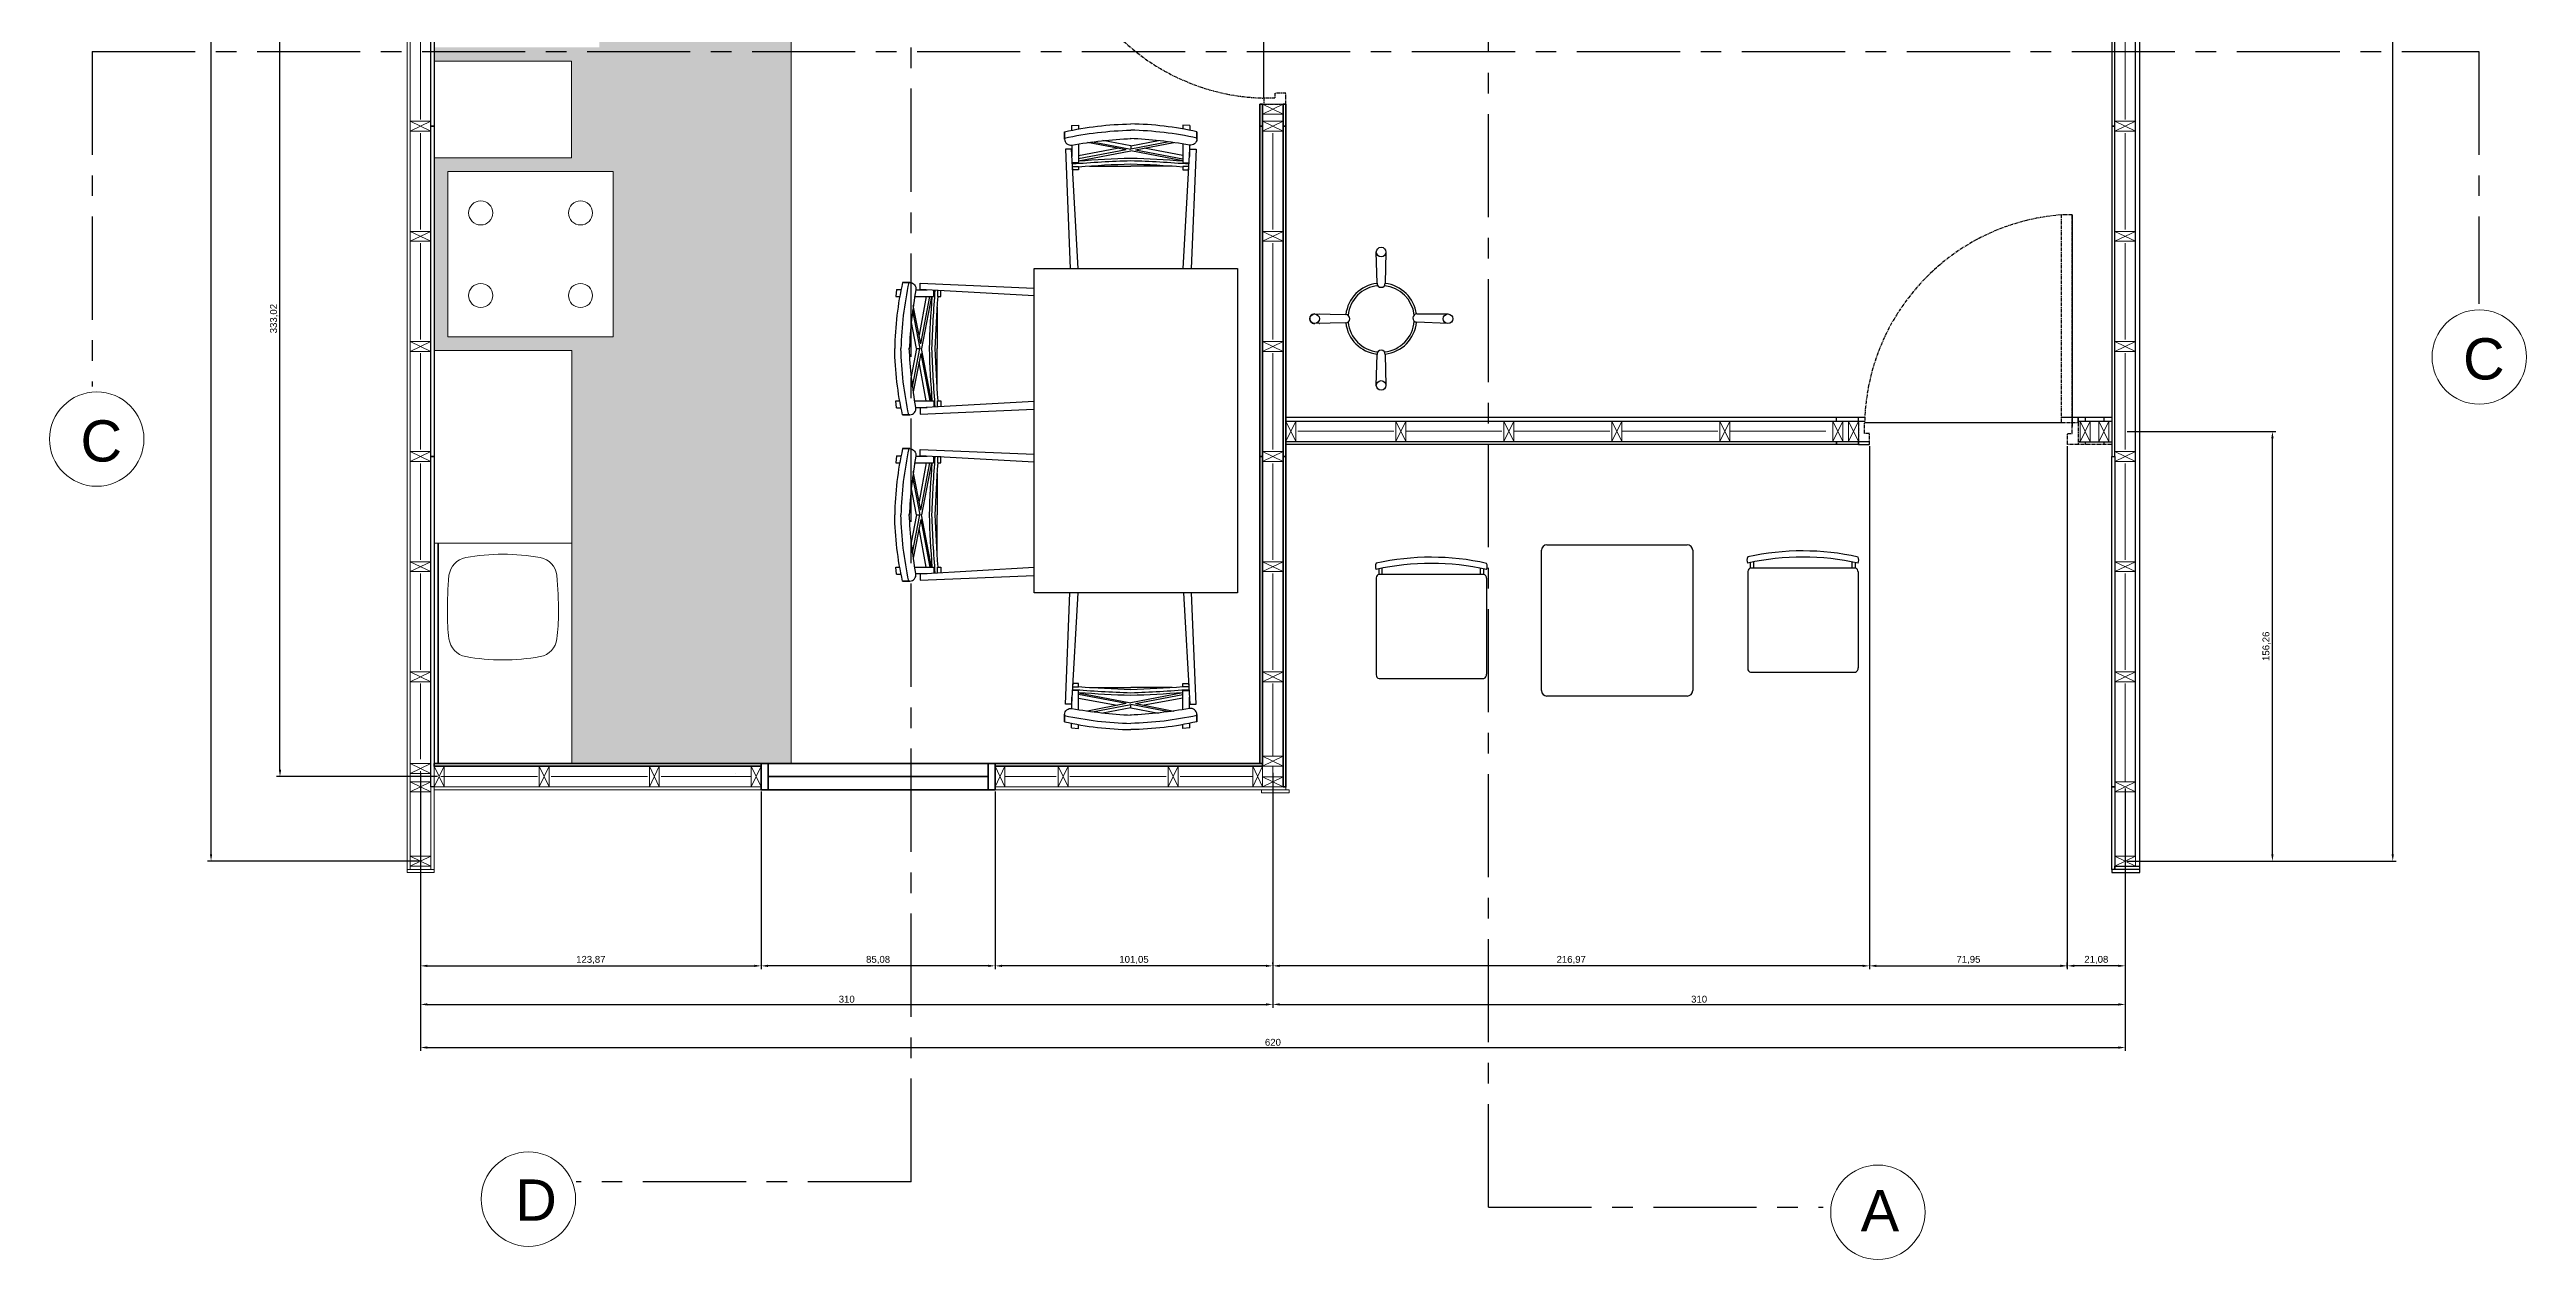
# Model space of a CAD drawing. Header units: millimetres. Extents: x -590 to 14421, y -527 to 4753.
# Drawn here: x 847 to 1748, y 655 to 1095 of the extents above; entities that cross this region are included whole.
import ezdxf

# ---------------------------------------------------------------- set-up
doc = ezdxf.new("R2010")
doc.units = ezdxf.units.MM
doc.linetypes.add('CENTER', pattern=[2, 1.25, -0.25, 0.25, -0.25])
doc.layers.add('_AUX', color=210, linetype='Continuous', lineweight=18, plot=False)
for name, color, linetype, lineweight in [('A-ANNO-SYMB', 3, 'Continuous', 18), ('A-DETL-MBND', 3, 'Continuous', 18), ('A-DETL-MCUT', 4, 'Continuous', 25), ('A-DOOR-FULL', 4, 'Continuous', 25), ('A-ELEV-MBE1', 7, 'Continuous', 35), ('A-ELEV-MBE2', 4, 'Continuous', 25), ('A-FLOR-PATT', 8, 'Continuous', 18), ('A-FURN', 8, 'Continuous', 18), ('A-SECT-MCUT', 7, 'Continuous', 35), ('A-WALL-PATT', 8, 'Continuous', 18), ('A-WALL-STUD', 3, 'Continuous', 18)]:
    doc.layers.add(name, color=color, linetype=linetype, lineweight=lineweight)
doc.styles.get("Standard").update_dxf_attribs({"font": 'Arial.ttf'})
doc.dimstyles.new('ISO-25', dxfattribs={"dimtxt": 2.5, "dimasz": 2.5, "dimexe": 1.25, "dimexo": 0.625, "dimtad": 1, "dimtxsty": 'Standard', "dimcen": 2.5, "dimadec": 0, "dimazin": 0, "dimtfac": 1, "dimtmove": 0, "dimatfit": 3, "dimfxl": 1, "dimarcsym": 0})

# ---------------------------------------------------------------- blocks, each defined once
blk = doc.blocks.new('*D16')
at = {"color": 0, "lineweight": -2, "transparency": 16777216}
for p, q in [((981.62, 799.27), (981.62, 730.87)), ((1601.62, 799.27), (1601.62, 730.87)), ((984.12, 732.12), (1599.12, 732.12))]:
    blk.add_line(p, q, dxfattribs=at)
at = {"color": 0, "transparency": 16777216}
for points in [[(984.12, 732.54), (984.12, 731.7), (981.62, 732.12)], [(1599.12, 732.54), (1599.12, 731.7), (1601.62, 732.12)]]:
    blk.add_solid(points, dxfattribs=at)
at = {"color": 0, "transparency": 16777216, "insert": (1291.62, 734.01), "char_height": 2.5, "attachment_point": 5}
blk.add_mtext('620', dxfattribs=at)
blk = doc.blocks.new('*D17')
at = {"color": 0, "lineweight": -2, "transparency": 16777216}
for p, q in [((981.62, 832), (981.62, 746.55)), ((1291.62, 832), (1291.62, 746.55)), ((984.12, 747.8), (1289.12, 747.8))]:
    blk.add_line(p, q, dxfattribs=at)
at = {"color": 0, "transparency": 16777216}
for points in [[(984.12, 748.22), (984.12, 747.38), (981.62, 747.8)], [(1289.12, 748.22), (1289.12, 747.38), (1291.62, 747.8)]]:
    blk.add_solid(points, dxfattribs=at)
at = {"color": 0, "transparency": 16777216, "insert": (1136.62, 749.69), "char_height": 2.5, "attachment_point": 5}
blk.add_mtext('310', dxfattribs=at)
blk = doc.blocks.new('*D18')
at = {"color": 0, "lineweight": -2, "transparency": 16777216}
for p, q in [((1291.62, 829.9), (1291.62, 746.55)), ((1601.62, 826.3), (1601.62, 746.55)), ((1294.12, 747.8), (1599.12, 747.8))]:
    blk.add_line(p, q, dxfattribs=at)
at = {"color": 0, "transparency": 16777216}
for points in [[(1294.12, 748.22), (1294.12, 747.38), (1291.62, 747.8)], [(1599.12, 748.22), (1599.12, 747.38), (1601.62, 747.8)]]:
    blk.add_solid(points, dxfattribs=at)
at = {"color": 0, "transparency": 16777216, "insert": (1446.62, 749.69), "char_height": 2.5, "attachment_point": 5}
blk.add_mtext('310', dxfattribs=at)
blk = doc.blocks.new('*D19')
at = {"color": 0, "lineweight": -2, "transparency": 16777216}
for p, q in [((1602.24, 1544.62), (1700.12, 1544.62)), ((1698.87, 802.4), (1698.87, 1542.12)), ((1602.24, 799.9), (1700.12, 799.9))]:
    blk.add_line(p, q, dxfattribs=at)
at = {"color": 0, "transparency": 16777216}
for points in [[(1698.46, 1542.12), (1699.29, 1542.12), (1698.87, 1544.62)], [(1698.46, 802.4), (1699.29, 802.4), (1698.87, 799.9)]]:
    blk.add_solid(points, dxfattribs=at)
at = {"color": 0, "transparency": 16777216, "insert": (1696.74, 1172.26), "char_height": 2.5, "attachment_point": 5, "rotation": 90}
blk.add_mtext('744,72', dxfattribs=at)
blk = doc.blocks.new('*D20')
at = {"color": 0, "lineweight": -2, "transparency": 16777216}
for p, q in [((1602.24, 956.16), (1656.37, 956.16)), ((1655.12, 802.4), (1655.12, 953.66)), ((1602.24, 799.9), (1656.37, 799.9))]:
    blk.add_line(p, q, dxfattribs=at)
at = {"color": 0, "transparency": 16777216}
for points in [[(1654.7, 953.66), (1655.54, 953.66), (1655.12, 956.16)], [(1654.7, 802.4), (1655.54, 802.4), (1655.12, 799.9)]]:
    blk.add_solid(points, dxfattribs=at)
at = {"color": 0, "transparency": 16777216, "insert": (1652.99, 878.03), "char_height": 2.5, "attachment_point": 5, "rotation": 90}
blk.add_mtext('156,26', dxfattribs=at)
blk = doc.blocks.new('*D23')
at = {"color": 0, "lineweight": -2, "transparency": 16777216}
for p, q in [((980.99, 1545.82), (904.19, 1545.82)), ((905.44, 802.4), (905.44, 1543.32)), ((980.99, 799.9), (904.19, 799.9))]:
    blk.add_line(p, q, dxfattribs=at)
at = {"color": 0, "transparency": 16777216}
for points in [[(905.02, 1543.32), (905.85, 1543.32), (905.44, 1545.82)], [(905.02, 802.4), (905.85, 802.4), (905.44, 799.9)]]:
    blk.add_solid(points, dxfattribs=at)
at = {"color": 0, "transparency": 16777216, "insert": (903.3, 1172.86), "char_height": 2.5, "attachment_point": 5, "rotation": 90}
blk.add_mtext('745,92', dxfattribs=at)
blk = doc.blocks.new('*D31')
at = {"color": 0, "lineweight": -2, "transparency": 16777216}
for p, q in [((1105.49, 825.2), (1105.49, 760.58)), ((981.62, 799.27), (981.62, 760.58)), ((984.12, 761.83), (1102.99, 761.83))]:
    blk.add_line(p, q, dxfattribs=at)
at = {"color": 0, "transparency": 16777216}
for points in [[(984.12, 762.24), (984.12, 761.41), (981.62, 761.83)], [(1102.99, 762.24), (1102.99, 761.41), (1105.49, 761.83)]]:
    blk.add_solid(points, dxfattribs=at)
at = {"color": 0, "transparency": 16777216, "insert": (1043.55, 763.96), "char_height": 2.5, "attachment_point": 5}
blk.add_mtext('123,87', dxfattribs=at)
blk = doc.blocks.new('*D32')
at = {"color": 0, "lineweight": -2, "transparency": 16777216}
for p, q in [((1105.49, 825.2), (1105.49, 760.58)), ((1190.57, 825.2), (1190.57, 760.58)), ((1188.07, 761.83), (1107.99, 761.83))]:
    blk.add_line(p, q, dxfattribs=at)
at = {"color": 0, "transparency": 16777216}
for points in [[(1107.99, 762.24), (1107.99, 761.41), (1105.49, 761.83)], [(1188.07, 762.24), (1188.07, 761.41), (1190.57, 761.83)]]:
    blk.add_solid(points, dxfattribs=at)
at = {"color": 0, "transparency": 16777216, "insert": (1148.03, 763.96), "char_height": 2.5, "attachment_point": 5}
blk.add_mtext('85,08', dxfattribs=at)
blk = doc.blocks.new('*D33')
at = {"color": 0, "lineweight": -2, "transparency": 16777216}
for p, q in [((1190.57, 825.2), (1190.57, 760.58)), ((1291.62, 828.1), (1291.62, 760.58)), ((1289.12, 761.83), (1193.07, 761.83))]:
    blk.add_line(p, q, dxfattribs=at)
at = {"color": 0, "transparency": 16777216}
for points in [[(1193.07, 762.24), (1193.07, 761.41), (1190.57, 761.83)], [(1289.12, 762.24), (1289.12, 761.41), (1291.62, 761.83)]]:
    blk.add_solid(points, dxfattribs=at)
at = {"color": 0, "transparency": 16777216, "insert": (1241.09, 763.96), "char_height": 2.5, "attachment_point": 5}
blk.add_mtext('101,05', dxfattribs=at)
blk = doc.blocks.new('*D34')
at = {"color": 0, "lineweight": -2, "transparency": 16777216}
for p, q in [((1508.58, 950.79), (1508.58, 760.58)), ((1291.62, 762.45), (1291.62, 763.08)), ((1506.08, 761.83), (1294.12, 761.83))]:
    blk.add_line(p, q, dxfattribs=at)
at = {"color": 0, "transparency": 16777216}
for points in [[(1294.12, 762.24), (1294.12, 761.41), (1291.62, 761.83)], [(1506.08, 762.24), (1506.08, 761.41), (1508.58, 761.83)]]:
    blk.add_solid(points, dxfattribs=at)
at = {"color": 0, "transparency": 16777216, "insert": (1400.1, 763.96), "char_height": 2.5, "attachment_point": 5}
blk.add_mtext('216,97', dxfattribs=at)
blk = doc.blocks.new('*D35')
at = {"color": 0, "lineweight": -2, "transparency": 16777216}
for p, q in [((1508.58, 950.79), (1508.58, 760.58)), ((1580.53, 950.79), (1580.53, 760.58)), ((1511.08, 761.83), (1578.03, 761.83))]:
    blk.add_line(p, q, dxfattribs=at)
at = {"color": 0, "transparency": 16777216}
for points in [[(1511.08, 762.24), (1511.08, 761.41), (1508.58, 761.83)], [(1578.03, 762.24), (1578.03, 761.41), (1580.53, 761.83)]]:
    blk.add_solid(points, dxfattribs=at)
at = {"color": 0, "transparency": 16777216, "insert": (1544.56, 763.96), "char_height": 2.5, "attachment_point": 5}
blk.add_mtext('71,95', dxfattribs=at)
blk = doc.blocks.new('*D36')
at = {"color": 0, "lineweight": -2, "transparency": 16777216}
for p, q in [((1601.62, 799.27), (1601.62, 760.58)), ((1580.53, 761.2), (1580.53, 763.08)), ((1599.12, 761.83), (1583.03, 761.83))]:
    blk.add_line(p, q, dxfattribs=at)
at = {"color": 0, "transparency": 16777216}
for points in [[(1583.03, 762.24), (1583.03, 761.41), (1580.53, 761.83)], [(1599.12, 762.24), (1599.12, 761.41), (1601.62, 761.83)]]:
    blk.add_solid(points, dxfattribs=at)
at = {"color": 0, "transparency": 16777216, "insert": (1591.07, 763.96), "char_height": 2.5, "attachment_point": 5}
blk.add_mtext('21,08', dxfattribs=at)
blk = doc.blocks.new('*D38')
at = {"color": 0, "lineweight": -2, "transparency": 16777216}
for p, q in [((988.2, 1163.7), (929.26, 1163.7)), ((930.51, 833.18), (930.51, 1161.2)), ((987.75, 830.68), (929.26, 830.68))]:
    blk.add_line(p, q, dxfattribs=at)
at = {"color": 0, "transparency": 16777216}
for points in [[(930.09, 1161.2), (930.93, 1161.2), (930.51, 1163.7)], [(930.09, 833.18), (930.93, 833.18), (930.51, 830.68)]]:
    blk.add_solid(points, dxfattribs=at)
at = {"color": 0, "transparency": 16777216, "insert": (928.38, 997.19), "char_height": 2.5, "attachment_point": 5, "rotation": 90}
blk.add_mtext('333,02', dxfattribs=at)

msp = doc.modelspace()

# ---------------------------------------------------------------- hatches: boundary and pattern name
at = {"layer": 'A-FLOR-PATT'}
h = msp.add_hatch(dxfattribs=at)
h.set_pattern_fill('DOTS', color=0, scale=2.001937, style=0)
h.set_pattern_definition([(0, (-44812.4853, -1501.482), (1.58903716, 3.17807433), [0, -3.17807433])])
h.paths.add_polyline_path([(1116.397, 1216.601), (986.572, 1216.601), (986.572, 1166.552), (1046.683, 1166.552), (1046.683, 1160.845), (986.572, 1160.845), (986.572, 915.51), (1036.62, 915.51), (1036.62, 835.433), (1116.397, 835.433)])
h.paths.add_polyline_path([(991.576, 990.583), (1051.634, 990.583), (1051.634, 1050.641), (991.576, 1050.641)], flags=16)
h.paths.add_polyline_path([(1036.565, 1090.777), (986.572, 1090.777), (986.572, 1055.647), (1036.565, 1055.647)], flags=16)
h.paths.add_polyline_path([(1046.63, 1155.84), (986.572, 1155.84), (986.572, 1095.782), (1046.63, 1095.782)], flags=16)
h.paths.add_polyline_path([(1036.619, 985.578), (986.572, 985.578), (986.572, 915.51), (1036.619, 915.51)], flags=16)

# ---------------------------------------------------------------- linework, layer by layer
at = {"color": 3, "linetype": 'CENTER', "ltscale": 30}
for p, q in [((1160, 683.316), (1160, 1705.142)), ((1370, 674.082), (1370, 1707.403)), ((862.181, 1094.295), (1730.141, 1094.295)), ((862.181, 1094.295), (862.181, 972.533)), ((1730.141, 1094.295), (1730.141, 1002.533)), ((1160, 683.316), (1038.238, 683.316)), ((1370, 674.082), (1491.762, 674.082))]:
    msp.add_line(p, q, dxfattribs=at)
for p, q in [((1606.874, 795.794), (1606.873, 1548.728)), ((1288.363, 1077.389), (1288.363, 1149.014)), ((1582.31, 1034.91), (1582.31, 957.939)), ((1329.471, 1010.069), (1329.221, 1021.387)), ((1332.721, 1021.385), (1332.471, 1010.069)), ((1204.782, 897.468), (1204.782, 1015.468)), ((1204.782, 1015.468), (1278.782, 1015.468)), ((1278.782, 1015.468), (1278.782, 897.468)), ((1318.091, 995.635), (1306.773, 995.385)), ((1306.775, 998.885), (1318.091, 998.635)), ((1308.525, 998.885), (1308.487, 998.847)), ((1308.487, 995.422), (1308.525, 995.385)), ((1355.237, 995.385), (1343.929, 995.885)), ((1343.996, 998.884), (1355.316, 998.884)), ((1329.221, 972.885), (1329.471, 984.2)), ((1332.471, 984.2), (1332.721, 972.883)), ((1296.371, 959.956), (1506.82, 959.956)), ((1496.59, 959.956), (1496.59, 961.354)), ((1504.585, 959.956), (1504.585, 961.354)), ((1504.585, 959.406), (1504.585, 959.956)), ((1506.805, 959.406), (1578.312, 959.406)), ((1584.53, 959.906), (1596.661, 959.906)), ((1587.029, 961.354), (1587.029, 959.906)), ((1593.824, 961.354), (1593.824, 959.906)), ((1504.585, 951.411), (1296.371, 951.411)), ((1496.59, 952.41), (1496.59, 952.46)), ((1504.585, 951.411), (1508.582, 951.411)), ((1585.23, 952.411), (1584.53, 952.411)), ((1584.53, 952.411), (1596.661, 952.411)), ((1587.029, 952.411), (1587.029, 951.415)), ((1593.824, 952.411), (1593.824, 951.412)), ((1389.279, 861.944), (1389.279, 912.944)), ((1391.279, 914.944), (1442.279, 914.944)), ((1444.279, 912.944), (1444.279, 861.944)), ((1329.201, 902.988), (1329.201, 867.503)), ((1330.201, 904.188), (1330.201, 906.205)), ((1368.321, 904.188), (1330.201, 904.188)), ((1331.401, 904.188), (1331.401, 906.45)), ((1367.121, 904.188), (1367.121, 906.427)), ((1368.321, 904.188), (1368.321, 906.18)), ((1369.321, 902.759), (1369.321, 867.922)), ((1464.342, 905.291), (1464.342, 869.806)), ((1465.342, 906.49), (1465.342, 908.508)), ((1503.462, 906.49), (1465.342, 906.49)), ((1466.542, 906.49), (1466.542, 908.753)), ((1502.262, 906.49), (1502.262, 908.729)), ((1503.462, 906.49), (1503.462, 908.483)), ((1504.462, 905.061), (1504.462, 870.225)), ((1278.782, 897.468), (1204.782, 897.468)), ((1330.201, 866.324), (1368.321, 866.324)), ((1465.342, 868.626), (1503.462, 868.626)), ((1442.279, 859.944), (1391.279, 859.944)), ((1297.472, 825.823), (1297.472, 825.823))]:
    msp.add_line(p, q)
at = {"color": 7}
for p, q in [((1215.824, 1065.106), (1215.824, 1062.492)), ((1218.38, 1067.362), (1220.94, 1067.517)), ((1218.38, 1067.362), (1218.38, 1065.661)), ((1220.94, 1067.517), (1220.94, 1066.156)), ((1261.425, 1067.362), (1258.865, 1067.517)), ((1258.865, 1067.517), (1258.865, 1066.156)), ((1261.425, 1067.362), (1261.425, 1065.661)), ((1263.981, 1065.106), (1263.981, 1062.492)), ((1218.53, 1060.282), (1218.53, 1056.127)), ((1220.94, 1060.69), (1220.94, 1053.851)), ((1220.94, 1056.518), (1234.982, 1059.14)), ((1238.193, 1058.524), (1220.94, 1055.263)), ((1220.94, 1054.559), (1239.902, 1058.196)), ((1238.193, 1058.524), (1224.168, 1061.213)), ((1226.054, 1061.464), (1239.902, 1058.847)), ((1239.902, 1060.058), (1229.82, 1061.94)), ((1239.902, 1060.058), (1249.985, 1061.94)), ((1253.751, 1061.464), (1239.902, 1058.847)), ((1239.902, 1060.058), (1239.902, 1058.847)), ((1258.865, 1054.559), (1239.902, 1058.196)), ((1241.612, 1058.524), (1255.637, 1061.213)), ((1241.612, 1058.524), (1258.865, 1055.263)), ((1258.865, 1056.518), (1244.823, 1059.14)), ((1258.865, 1060.69), (1258.865, 1053.851)), ((1261.275, 1060.282), (1261.275, 1056.127)), ((1220.94, 1053.808), (1218.662, 1053.801)), ((1218.739, 1052.45), (1220.94, 1052.45)), ((1218.831, 1051.247), (1218.739, 1052.45)), ((1220.94, 1051.247), (1218.831, 1051.247)), ((1220.94, 1052.323), (1220.94, 1051.247)), ((1224.854, 1052.6), (1239.902, 1052.6)), ((1254.951, 1052.6), (1239.902, 1052.6)), ((1258.865, 1053.808), (1261.143, 1053.801)), ((1261.066, 1052.45), (1258.865, 1052.45)), ((1258.865, 1052.323), (1258.865, 1051.247)), ((1258.865, 1051.247), (1260.974, 1051.247)), ((1260.974, 1051.247), (1261.066, 1052.45)), ((1156.947, 1010.35), (1159.561, 1010.35)), ((1154.691, 1007.794), (1154.537, 1005.234)), ((1154.537, 1005.234), (1155.898, 1005.234)), ((1154.691, 1007.794), (1156.392, 1007.794)), ((1160.589, 1000.12), (1163.206, 986.272)), ((1163.529, 987.982), (1160.84, 1002.006)), ((1161.363, 1005.234), (1168.202, 1005.234)), ((1161.771, 1007.644), (1165.927, 1007.644)), ((1165.535, 1005.234), (1162.914, 991.192)), ((1163.529, 987.982), (1166.79, 1005.234)), ((1167.494, 1005.234), (1163.857, 986.272)), ((1168.246, 1005.234), (1168.252, 1007.512)), ((1169.453, 1001.32), (1169.453, 986.272)), ((1170.806, 1007.343), (1169.603, 1007.436)), ((1169.603, 1007.436), (1169.603, 1005.234)), ((1169.73, 1005.234), (1170.806, 1005.234)), ((1170.806, 1005.234), (1170.806, 1007.343)), ((1161.995, 986.272), (1160.113, 996.354)), ((1161.995, 986.272), (1160.113, 976.189)), ((1160.589, 972.423), (1163.206, 986.272)), ((1163.529, 984.562), (1160.84, 970.537)), ((1161.995, 986.272), (1163.206, 986.272)), ((1163.529, 984.562), (1166.79, 967.31)), ((1167.494, 967.31), (1163.857, 986.272)), ((1169.453, 971.223), (1169.453, 986.272)), ((1165.535, 967.31), (1162.914, 981.351)), ((1154.537, 967.31), (1155.898, 967.31)), ((1154.691, 964.749), (1154.537, 967.31)), ((1154.691, 964.749), (1156.392, 964.749)), ((1161.363, 967.31), (1168.202, 967.31)), ((1161.771, 964.9), (1165.927, 964.9)), ((1168.246, 967.31), (1168.252, 965.032)), ((1169.603, 965.108), (1169.603, 967.31)), ((1170.806, 965.2), (1169.603, 965.108)), ((1169.73, 967.31), (1170.806, 967.31)), ((1170.806, 967.31), (1170.806, 965.2)), ((1156.947, 962.193), (1159.561, 962.193)), ((1154.691, 947.345), (1154.537, 944.784)), ((1154.691, 947.345), (1156.392, 947.345)), ((1156.947, 949.901), (1159.561, 949.901)), ((1161.771, 947.194), (1165.927, 947.194)), ((1168.246, 944.784), (1168.252, 947.063)), ((1170.806, 946.894), (1169.603, 946.986)), ((1169.603, 946.986), (1169.603, 944.784)), ((1170.806, 944.784), (1170.806, 946.894)), ((1154.537, 944.784), (1155.898, 944.784)), ((1160.589, 939.671), (1163.206, 925.822)), ((1163.529, 927.532), (1160.84, 941.557)), ((1161.363, 944.784), (1168.202, 944.784)), ((1165.535, 944.784), (1162.914, 930.743)), ((1163.529, 927.532), (1166.79, 944.784)), ((1167.494, 944.784), (1163.857, 925.822)), ((1169.453, 940.871), (1169.453, 925.822)), ((1169.73, 944.784), (1170.806, 944.784)), ((1161.995, 925.822), (1160.113, 935.905)), ((1161.995, 925.822), (1160.113, 915.74)), ((1160.589, 911.974), (1163.206, 925.822)), ((1163.529, 924.112), (1160.84, 910.088)), ((1161.995, 925.822), (1163.206, 925.822)), ((1165.535, 906.86), (1162.914, 920.902)), ((1163.529, 924.112), (1166.79, 906.86)), ((1167.494, 906.86), (1163.857, 925.822)), ((1169.453, 910.774), (1169.453, 925.822)), ((1154.537, 906.86), (1155.898, 906.86)), ((1154.691, 904.3), (1154.537, 906.86)), ((1154.691, 904.3), (1156.392, 904.3)), ((1156.947, 901.744), (1159.561, 901.744)), ((1161.363, 906.86), (1168.202, 906.86)), ((1161.771, 904.45), (1165.927, 904.45)), ((1168.246, 906.86), (1168.252, 904.582)), ((1169.603, 904.659), (1169.603, 906.86)), ((1170.806, 904.751), (1169.603, 904.659)), ((1169.73, 906.86), (1170.806, 906.86)), ((1170.806, 906.86), (1170.806, 904.751)), ((1218.53, 855.425), (1218.53, 859.581)), ((1220.94, 861.899), (1218.662, 861.906)), ((1218.831, 864.46), (1218.739, 863.257)), ((1218.739, 863.257), (1220.94, 863.257)), ((1220.94, 864.46), (1218.831, 864.46)), ((1220.94, 863.384), (1220.94, 864.46)), ((1220.94, 855.017), (1220.94, 861.856)), ((1220.94, 861.148), (1239.902, 857.511)), ((1238.193, 857.183), (1220.94, 860.444)), ((1220.94, 859.189), (1234.982, 856.568)), ((1238.193, 857.183), (1224.168, 854.494)), ((1224.854, 863.107), (1239.902, 863.107)), ((1226.054, 854.243), (1239.902, 856.86)), ((1254.951, 863.107), (1239.902, 863.107)), ((1258.865, 861.148), (1239.902, 857.511)), ((1239.902, 855.649), (1239.902, 856.86)), ((1253.751, 854.243), (1239.902, 856.86)), ((1241.612, 857.183), (1258.865, 860.444)), ((1241.612, 857.183), (1255.637, 854.494)), ((1258.865, 859.189), (1244.823, 856.568)), ((1258.865, 863.384), (1258.865, 864.46)), ((1258.865, 864.46), (1260.974, 864.46)), ((1261.066, 863.257), (1258.865, 863.257)), ((1258.865, 861.899), (1261.143, 861.906)), ((1258.865, 855.017), (1258.865, 861.856)), ((1260.974, 864.46), (1261.066, 863.257)), ((1261.275, 855.425), (1261.275, 859.581)), ((1215.824, 850.601), (1215.824, 853.215)), ((1218.38, 848.345), (1218.38, 850.046)), ((1218.38, 848.345), (1220.94, 848.19)), ((1220.94, 848.19), (1220.94, 849.552)), ((1239.902, 855.649), (1229.82, 853.767)), ((1239.902, 855.649), (1249.985, 853.767)), ((1258.865, 848.19), (1258.865, 849.552)), ((1261.425, 848.345), (1258.865, 848.19)), ((1261.425, 848.345), (1261.425, 850.046)), ((1263.981, 850.601), (1263.981, 853.215))]:
    msp.add_line(p, q, dxfattribs=at)
for points in [[(1215.824, 1062.492), (1215.824, 1065.106, -0.0535275), (1239.902, 1067.968, -0.0826873)], [(1215.824, 1062.847, -0.0476607), (1239.902, 1065.708)], [(1263.981, 1062.492), (1263.981, 1065.106, 0.0535275), (1239.902, 1067.968, 0.0826873)], [(1263.981, 1062.847, 0.0476607), (1239.902, 1065.708)], [(1215.824, 1062.492, 0.4480296), (1218.53, 1060.282, -0.0317489), (1240.053, 1062.692, 0.0350249)], [(1263.981, 1062.492, -0.4480296), (1261.275, 1060.282, 0.0317489), (1239.752, 1062.692, -0.0350249)], [(1159.561, 1010.35), (1156.947, 1010.35, 0.0535275), (1154.086, 986.272, 0.0826873)], [(1159.206, 1010.35, 0.0476607), (1156.345, 986.272)], [(1159.561, 1010.35, -0.4480296), (1161.771, 1007.644, 0.0317489), (1159.361, 986.121, -0.0350249)], [(1159.561, 962.193), (1156.947, 962.193, -0.0535275), (1154.086, 986.272, -0.0826873)], [(1159.206, 962.193, -0.0476607), (1156.345, 986.272)], [(1159.561, 962.193, 0.4480296), (1161.771, 964.9, -0.0317489), (1159.361, 986.422, 0.0350249)], [(1159.561, 949.901), (1156.947, 949.901, 0.0535275), (1154.086, 925.822, 0.0826873)], [(1159.206, 949.901, 0.0476607), (1156.345, 925.822)], [(1159.561, 949.901, -0.4480296), (1161.771, 947.194, 0.0317489), (1159.361, 925.672, -0.0350249)], [(1159.561, 901.744), (1156.947, 901.744, -0.0535275), (1154.086, 925.822, -0.0826873)], [(1159.206, 901.744, -0.0476607), (1156.345, 925.822)], [(1159.561, 901.744, 0.4480296), (1161.771, 904.45, -0.0317489), (1159.361, 925.973, 0.0350249)], [(1215.824, 853.215, -0.4480296), (1218.53, 855.425, 0.0317489), (1240.053, 853.015, -0.0350249)], [(1215.824, 853.215), (1215.824, 850.601, 0.0535275), (1239.902, 847.739, 0.0826873)], [(1215.824, 852.86, 0.0476607), (1239.902, 849.999)], [(1263.981, 853.215, 0.4480296), (1261.275, 855.425, -0.0317489), (1239.752, 853.015, 0.0350249)], [(1263.981, 853.215), (1263.981, 850.601, -0.0535275), (1239.902, 847.739, -0.0826873)], [(1263.981, 852.86, -0.0476607), (1239.902, 849.999)]]:
    msp.add_lwpolyline(points, format="xyb", dxfattribs=at)
for points in [[(1220.836, 1015.468), (1218.38, 1058.778), (1216.125, 1058.778), (1217.931, 1015.468)], [(1258.969, 1015.468), (1261.425, 1058.778), (1263.68, 1058.778), (1261.874, 1015.468)], [(1204.782, 1005.441), (1163.275, 1007.794), (1163.275, 1010.05), (1204.782, 1008.318)], [(1204.782, 967.103), (1163.275, 964.749), (1163.275, 962.494), (1204.782, 964.225)], [(1204.782, 944.991), (1163.275, 947.345), (1163.275, 949.6), (1204.782, 947.869)], [(1204.782, 906.653), (1163.275, 904.3), (1163.275, 902.045), (1204.782, 903.776)], [(1220.679, 897.468), (1218.38, 856.929), (1216.125, 856.929), (1217.816, 897.468)], [(1259.126, 897.468), (1261.425, 856.929), (1263.68, 856.929), (1261.989, 897.468)]]:
    msp.add_lwpolyline(points, dxfattribs=at)
for centre in [(1330.971, 1021.385), (1306.775, 997.135), (1355.275, 997.135), (1330.971, 972.885)]:
    msp.add_circle(centre, 1.75)
for centre, start, end in [((1255.095, 596.989), 91.901747, 94.561283), ((1255.095, 597.891), 91.901747, 94.278471), ((1224.71, 597.891), 85.721529, 88.098253), ((1224.71, 596.989), 85.438717, 88.098253), ((1255.095, 595.782), 91.901747, 94.278471), ((1224.71, 595.782), 85.721529, 88.098253), ((1624.162, 971.079), 175.721529, 178.098253), ((1625.064, 971.079), 175.438717, 178.098253), ((1626.271, 971.079), 175.721529, 178.098253), ((1624.162, 1001.465), 181.901747, 184.278471), ((1625.064, 1001.465), 181.901747, 184.561283), ((1626.271, 1001.465), 181.901747, 184.278471), ((1625.064, 910.629), 175.438717, 178.098253), ((1624.162, 910.629), 175.721529, 178.098253), ((1626.271, 910.629), 175.721529, 178.098253), ((1624.162, 941.015), 181.901747, 184.278471), ((1625.064, 941.015), 181.901747, 184.561283), ((1626.271, 941.015), 181.901747, 184.278471), ((1255.095, 1318.718), 265.438717, 268.098253), ((1255.095, 1319.925), 265.721529, 268.098253), ((1255.095, 1317.816), 265.721529, 268.098253), ((1224.71, 1319.925), 271.901747, 274.278471), ((1224.71, 1318.718), 271.901747, 274.561283), ((1224.71, 1317.816), 271.901747, 274.278471)]:
    msp.add_arc(centre, 457.817, start, end, dxfattribs=at)
for centre, radius, start, end in [((1330.971, 997.135), 12.935, 96.648254, 173.342146), ((1330.971, 997.135), 12.094, 95.69268, 174.13545), ((1330.971, 1010.069), 1.5, 180, 0), ((1330.971, 997.135), 12.094, 6.589407, 84.30732), ((1330.971, 997.135), 12.935, 7.730171, 83.351746), ((1306.775, 997.135), 1.75, 87.468666, 272.592724), ((1318.091, 997.135), 1.5, 270, 90), ((1330.971, 997.135), 12.935, 186.657854, 263.351746), ((1330.971, 997.135), 12.094, 185.86455, 264.307319), ((1330.971, 997.135), 12.094, 275.692681, 355.614977), ((1330.971, 997.135), 12.935, 276.648254, 354.474213), ((1343.963, 997.385), 1.5, 88.734333, 268.734333), ((1330.971, 984.2), 1.5, 360, 180), ((1349.202, 818.52), 91.899, 77.358359, 102.570393), ((1391.279, 912.944), 2, 90, 180), ((1442.279, 912.944), 2, 0, 90), ((1466.065, 909.405), 2.052, 147.109297, 212.890687), ((1484.342, 820.823), 91.899, 77.358359, 102.570393), ((1484.342, 818.594), 91.899, 77.358359, 102.570393), ((1501.855, 909.38), 2.829, 336.79987, 23.20013), ((1330.924, 907.102), 2.052, 147.109297, 212.890687), ((1349.202, 816.292), 91.899, 77.358359, 102.570393), ((1330.552, 902.878), 1.356, 105.021235, 175.344579), ((1367.814, 902.768), 1.508, 359.658862, 70.323381), ((1366.714, 907.077), 2.829, 336.79987, 23.20013), ((1465.693, 905.181), 1.356, 105.021235, 175.344579), ((1502.955, 905.07), 1.508, 359.658862, 70.323381), ((1330.489, 867.581), 1.29, 176.522837, 257.111454), ((1367.756, 867.79), 1.571, 291.105156, 4.839771), ((1465.629, 869.884), 1.29, 176.522837, 257.111454), ((1502.896, 870.092), 1.571, 291.105156, 4.839771), ((1391.279, 861.944), 2, 180, 270), ((1442.279, 861.944), 2, 270, 0)]:
    msp.add_arc(centre, radius, start, end)
at = {"layer": '_AUX', "color": 0}
for points in [[(1116.397, 1216.601), (986.572, 1216.601), (986.572, 1166.552), (1046.683, 1166.552), (1046.683, 1160.845), (986.572, 1160.845), (986.572, 915.51), (1036.62, 915.51), (1036.62, 835.433), (1116.397, 835.433)], [(1036.565, 1090.777), (986.572, 1090.777), (986.572, 1055.647), (1036.565, 1055.647)], [(991.576, 990.583), (1051.634, 990.583), (1051.634, 1050.641), (991.576, 1050.641)], [(1036.619, 985.578), (986.572, 985.578), (986.572, 915.51), (1036.619, 915.51)]]:
    msp.add_lwpolyline(points, close=True, dxfattribs=at)
at = {"layer": 'A-ANNO-SYMB'}
for centre in [(1730.343, 983.221), (863.861, 953.372), (1020.848, 676.993), (1511.625, 672.222)]:
    msp.add_circle(centre, 17.163, dxfattribs=at)
at = {"layer": 'A-DETL-MBND', "color": 0}
msp.add_line((976.762, 795.795), (976.762, 796.896), dxfattribs=at)
for points in [[(977.863, 1189.775), (977.863, 796.896), (976.762, 796.896), (976.762, 1187.273)], [(976.762, 796.896), (986.572, 796.896), (986.572, 795.795), (976.762, 795.795)], [(977.863, 796.896), (985.37, 796.896), (985.37, 798.097), (977.863, 798.097)]]:
    msp.add_lwpolyline(points, dxfattribs=at)
for points in [[(985.37, 796.896), (985.37, 826.924), (986.572, 826.924), (986.572, 796.896)], [(1105.487, 826.924), (1105.487, 825.823), (986.571, 825.823), (986.571, 826.924)], [(1296.371, 826.924), (1296.371, 825.823), (1190.569, 825.823), (1190.569, 826.924)], [(1297.472, 824.722), (1297.472, 825.823), (1287.462, 825.823), (1287.462, 824.722)]]:
    msp.add_lwpolyline(points, close=True, dxfattribs=at)
at = {"layer": 'A-DETL-MCUT', "color": 0}
for points in [[(986.572, 1102.191), (986.572, 1067.157), (985.37, 1067.157), (985.37, 1189.775)], [(986.572, 826.925), (986.572, 826.924), (985.37, 826.924), (985.37, 947.04), (986.572, 947.04), (986.572, 834.432)], [(1606.874, 796.895), (1596.661, 796.895), (1596.661, 795.793), (1606.874, 795.794)], [(1606.874, 796.895), (1597.863, 796.895), (1597.863, 798.096), (1606.874, 798.096)]]:
    msp.add_lwpolyline(points, dxfattribs=at)
for points in [[(1597.862, 1067.157), (1597.862, 1187.273), (1596.661, 1187.273), (1596.661, 1067.157)], [(985.37, 947.04), (985.37, 1067.157), (986.572, 1067.157), (986.572, 947.04)], [(1597.862, 947.04), (1597.862, 1067.157), (1596.661, 1067.157), (1596.661, 947.04)], [(1596.661, 826.924), (1596.661, 947.04), (1597.863, 947.04), (1597.863, 826.924)], [(1596.661, 796.895), (1596.661, 826.923), (1597.863, 826.923), (1597.863, 796.895)]]:
    msp.add_lwpolyline(points, close=True, dxfattribs=at)
at = {"layer": 'A-DOOR-FULL', "color": 0, "linetype": 'CENTER'}
for p, q in [((1504.585, 959.406), (1504.585, 951.412)), ((1506.805, 955.409), (1506.805, 959.406)), ((1508.582, 955.409), (1506.805, 955.409)), ((1508.582, 951.412), (1508.582, 955.409)), ((1580.533, 951.412), (1580.533, 955.409)), ((1580.533, 955.409), (1582.31, 955.409)), ((1582.31, 959.406), (1584.53, 959.406)), ((1582.31, 955.409), (1582.31, 959.406)), ((1584.53, 959.406), (1584.53, 951.412)), ((1596.661, 951.412), (1580.533, 951.412))]:
    msp.add_line(p, q, dxfattribs=at)
for points in [[(1288.363, 1077.389), (1288.363, 1075.165), (1296.37, 1075.165), (1296.37, 1079.168), (1292.366, 1079.168), (1292.366, 1077.389), (1288.363, 1077.389)], [(1578.312, 1034.91), (1578.312, 959.406), (1582.31, 959.406), (1582.31, 1034.91), (1578.312, 1034.91)]]:
    msp.add_lwpolyline(points, dxfattribs=at)
for centre, radius, start, end in [((1290.109, 1154.974), 77.605, 184.404655, 268.71036), ((1584.262, 957.662), 77.477, 94.404655, 178.71036)]:
    msp.add_arc(centre, radius, start, end, dxfattribs=at)
at = {"layer": 'A-ELEV-MBE1', "color": 0}
for p, q in [((1105.487, 835.433), (1190.569, 835.433)), ((1105.487, 825.823), (1190.569, 825.823))]:
    msp.add_line(p, q, dxfattribs=at)
at = {"layer": 'A-ELEV-MBE1', "color": 0, "linetype": 'Continuous'}
msp.add_line((1107.989, 830.678), (1188.016, 830.678), dxfattribs=at)
at = {"layer": 'A-ELEV-MBE1', "color": 0}
for points in [[(1105.487, 835.433), (1107.989, 835.433), (1107.989, 825.823), (1105.487, 825.823)], [(1188.066, 835.433), (1190.568, 835.433), (1190.569, 825.823), (1188.066, 825.823)]]:
    msp.add_lwpolyline(points, close=True, dxfattribs=at)
at = {"layer": 'A-ELEV-MBE2', "color": 0}
for p, q in [((1605.37, 801.7), (1605.37, 1542.818)), ((1296.371, 961.355), (1506.874, 961.354)), ((1578.312, 961.354), (1596.661, 961.354)), ((1296.371, 952.461), (1508.582, 952.46))]:
    msp.add_line(p, q, dxfattribs=at)
at = {"layer": 'A-FURN', "color": 0}
for p, q in [((1286.862, 895.491), (1286.862, 1015.607)), ((986.57, 835.433), (986.572, 915.51)), ((986.572, 915.51), (1036.62, 915.51)), ((1036.62, 915.51), (1036.619, 835.433)), ((1036.619, 835.433), (986.57, 835.433))]:
    msp.add_line(p, q, dxfattribs=at)
at = {"layer": 'A-FURN', "color": 0, "linetype": 'Continuous'}
msp.add_line((1096.249, 831.941), (1096.249, 831.941), dxfattribs=at)
at = {"layer": 'A-FURN', "color": 0}
for points in [[(986.572, 1090.777), (986.572, 1055.647), (1036.565, 1055.647), (1036.565, 1090.777)], [(1051.634, 1050.641), (1051.634, 990.583), (991.576, 990.583), (991.576, 1050.641)], [(986.572, 915.51), (1036.619, 915.51), (1036.619, 985.578), (986.572, 985.578)]]:
    msp.add_lwpolyline(points, close=True, dxfattribs=at)
for centre in [(1003.499, 1035.627), (1039.8, 1035.627), (1003.499, 1005.598), (1039.8, 1005.598)]:
    msp.add_circle(centre, 4.38, dxfattribs=at)
for centre, radius, start, end in [((999.421, 902.893), 7.507, 100.381239, 172.769996), ((999.421, 902.893), 7.507, 100.381239, 172.769996), ((1011.596, 836.434), 75.073, 90, 100.381239), ((1011.596, 836.434), 75.073, 90, 100.381239), ((1011.596, 836.434), 75.073, 79.618761, 90), ((1011.596, 836.434), 75.073, 79.618761, 90), ((1023.771, 902.893), 7.507, 7.230004, 79.618761), ((1023.771, 902.893), 7.507, 7.230004, 79.618761), ((1147.716, 890.189), 156.34, 174.991656, 180.001297), ((1147.716, 890.189), 156.34, 174.991656, 180.001297), ((875.475, 890.189), 156.34, 359.998703, 5.008344), ((875.475, 890.189), 156.34, 359.998703, 5.008344), ((1066.449, 890.186), 75.073, 180, 187.230004), ((1066.449, 890.186), 75.073, 180, 187.230004), ((956.743, 890.186), 75.073, 352.769996, 0), ((956.743, 890.186), 75.073, 352.769996, 0), ((999.421, 881.683), 7.507, 187.230004, 259.618761), ((999.421, 881.683), 7.507, 187.230004, 259.618761), ((1011.596, 948.142), 75.073, 259.618761, 270), ((1011.596, 948.142), 75.073, 259.618761, 270), ((1011.596, 948.142), 75.073, 270, 280.381239), ((1011.596, 948.142), 75.073, 270, 280.381239), ((1023.771, 881.683), 7.507, 280.381239, 352.769996), ((1023.771, 881.683), 7.507, 280.381239, 352.769996)]:
    msp.add_arc(centre, radius, start, end, dxfattribs=at)
at = {"layer": 'A-SECT-MCUT', "color": 0}
for p, q in [((1584.53, 961.354), (1584.53, 959.406)), ((1496.59, 951.411), (1496.59, 952.41)), ((1504.585, 952.41), (1504.585, 951.411)), ((988.072, 835.433), (988.073, 915.51))]:
    msp.add_line(p, q, dxfattribs=at)
for points in [[(1286.862, 1067.157), (1287.863, 1067.157), (1287.863, 1075.165), (1286.862, 1075.165)], [(1296.371, 1067.157), (1295.37, 1067.157), (1295.37, 1075.165), (1296.371, 1075.165)], [(1287.863, 1067.157), (1287.863, 947.04), (1286.862, 947.04), (1286.862, 1067.157)], [(1296.371, 1067.157), (1296.371, 947.04), (1295.37, 947.04), (1295.37, 1067.157)], [(1287.862, 947.04), (1287.863, 835.433), (1286.862, 835.433), (1286.861, 947.04)], [(1296.371, 947.04), (1296.371, 826.924), (1295.37, 826.924), (1295.37, 947.04)], [(986.571, 835.433), (1105.487, 835.433), (1105.487, 834.432), (986.571, 834.432)], [(1190.569, 835.432), (1287.863, 835.433), (1287.863, 834.432), (1190.569, 834.431)]]:
    msp.add_lwpolyline(points, close=True, dxfattribs=at)
at = {"layer": 'A-WALL-PATT', "color": 0, "ltscale": 0.1}
for p, q in [((981.617, 1104.693), (981.617, 1069.659)), ((1601.616, 1104.693), (1601.616, 1069.659)), ((981.617, 1064.654), (981.617, 1029.62)), ((1291.616, 1064.654), (1291.616, 1029.62)), ((1601.616, 1064.654), (1601.617, 1029.62)), ((981.617, 1024.615), (981.617, 989.582)), ((1291.616, 1024.615), (1291.616, 989.582)), ((1601.616, 1024.615), (1601.616, 989.582)), ((981.617, 984.577), (981.617, 949.543)), ((1291.616, 984.577), (1291.616, 949.543)), ((1601.616, 984.577), (1601.616, 949.543)), ((1300.668, 956.208), (1335.644, 956.208)), ((1339.94, 956.208), (1374.917, 956.208)), ((1379.213, 956.208), (1414.189, 956.208)), ((1418.486, 956.208), (1453.462, 956.208)), ((1457.759, 956.207), (1492.735, 956.207)), ((981.617, 944.538), (981.617, 909.504)), ((1291.616, 944.538), (1291.616, 909.504)), ((1601.616, 944.538), (1601.616, 909.505)), ((981.617, 904.499), (981.617, 869.465)), ((1291.616, 904.499), (1291.616, 869.465)), ((1601.616, 904.5), (1601.616, 869.466)), ((981.617, 864.461), (981.617, 836.934)), ((1291.616, 864.461), (1291.616, 838.035)), ((1601.617, 864.461), (1601.617, 828.725)), ((981.617, 828.726), (981.617, 832.63)), ((988.974, 830.678), (1024.107, 830.678)), ((1029.112, 830.678), (1064.146, 830.678)), ((1069.151, 830.678), (1101.883, 830.678)), ((1194.172, 830.678), (1212.79, 830.678)), ((1217.795, 830.678), (1252.829, 830.678)), ((1257.833, 830.678), (1284.259, 830.678)), ((1291.616, 834.432), (1291.616, 830.528)), ((981.617, 825.122), (981.617, 801.7)), ((1601.617, 825.122), (1601.617, 801.7))]:
    msp.add_line(p, q, dxfattribs=at)
at = {"layer": 'A-WALL-STUD', "color": 0}
for p, q in [((1295.37, 1075.165), (1287.863, 1071.561)), ((1287.863, 1075.165), (1295.37, 1071.561)), ((985.37, 1068.958), (977.863, 1065.355)), ((977.863, 1068.958), (985.37, 1065.355)), ((1295.37, 1068.958), (1287.862, 1065.355)), ((1287.862, 1068.958), (1295.37, 1065.355)), ((1597.863, 1068.958), (1605.37, 1065.355)), ((1605.37, 1068.958), (1597.863, 1065.355)), ((985.37, 1028.92), (977.863, 1025.316)), ((977.863, 1028.92), (985.37, 1025.316)), ((1295.37, 1028.92), (1287.862, 1025.316)), ((1287.862, 1028.92), (1295.37, 1025.316)), ((1597.863, 1028.92), (1605.37, 1025.316)), ((1605.37, 1028.92), (1597.863, 1025.316)), ((985.37, 988.881), (977.863, 985.277)), ((977.863, 988.881), (985.37, 985.277)), ((1295.37, 988.881), (1287.862, 985.277)), ((1287.862, 988.881), (1295.37, 985.277)), ((1597.863, 988.881), (1605.37, 985.277)), ((1605.37, 988.881), (1597.863, 985.277)), ((1296.371, 952.461), (1299.968, 959.955)), ((1296.371, 959.955), (1299.968, 952.461)), ((1336.343, 952.461), (1339.941, 959.955)), ((1336.343, 959.955), (1339.941, 952.461)), ((1375.616, 952.46), (1379.214, 959.955)), ((1375.616, 959.955), (1379.214, 952.46)), ((1414.889, 952.46), (1418.486, 959.955)), ((1414.889, 959.955), (1418.486, 952.46)), ((1454.162, 952.46), (1457.759, 959.955)), ((1454.162, 959.955), (1457.759, 952.46)), ((1498.837, 959.956), (1495.239, 959.956)), ((1495.239, 959.956), (1495.239, 952.461)), ((1498.837, 952.461), (1495.239, 959.956)), ((1498.837, 959.956), (1495.239, 952.461)), ((1498.837, 952.461), (1498.837, 959.956)), ((1504.585, 959.956), (1500.987, 959.956)), ((1500.987, 959.956), (1500.987, 952.461)), ((1504.585, 952.461), (1500.987, 959.956)), ((1504.585, 959.956), (1500.987, 952.461)), ((1504.585, 952.461), (1504.585, 959.956)), ((1588.827, 952.411), (1585.23, 959.906)), ((1588.827, 959.906), (1585.23, 952.411)), ((1592.025, 952.411), (1595.623, 959.906)), ((1592.025, 959.906), (1595.623, 952.411)), ((985.37, 948.842), (977.863, 945.239)), ((977.863, 948.842), (985.37, 945.239)), ((1295.37, 948.842), (1287.862, 945.239)), ((1287.862, 948.842), (1295.37, 945.239)), ((1495.239, 952.461), (1498.837, 952.461)), ((1500.987, 952.461), (1504.585, 952.461)), ((1597.863, 948.842), (1605.37, 945.239)), ((1605.37, 948.842), (1597.863, 945.239)), ((985.37, 908.803), (977.863, 905.2)), ((977.863, 908.803), (985.37, 905.2)), ((1295.37, 908.803), (1287.862, 905.2)), ((1287.862, 908.803), (1295.37, 905.2)), ((1605.37, 908.804), (1597.863, 905.2)), ((1597.863, 908.804), (1605.37, 905.2)), ((985.37, 868.765), (977.863, 865.161)), ((977.863, 868.765), (985.37, 865.161)), ((1287.863, 868.765), (1295.37, 865.161)), ((1295.37, 868.765), (1287.863, 865.161)), ((1597.863, 868.765), (1605.37, 865.162)), ((1605.37, 868.765), (1597.863, 865.162)), ((1287.863, 838.035), (1295.37, 834.432)), ((1295.37, 838.035), (1287.863, 834.432)), ((985.37, 835.433), (977.863, 831.829)), ((977.863, 835.433), (985.37, 831.829)), ((986.571, 826.925), (990.175, 834.432)), ((986.571, 834.432), (990.175, 826.925)), ((1024.808, 826.924), (1028.412, 834.431)), ((1024.808, 834.431), (1028.412, 826.924)), ((1064.847, 826.924), (1068.45, 834.431)), ((1064.847, 834.431), (1068.45, 826.924)), ((1101.883, 826.925), (1105.487, 834.432)), ((1101.883, 834.432), (1105.487, 826.925)), ((1190.569, 826.924), (1194.172, 834.431)), ((1190.569, 834.431), (1194.172, 826.924)), ((1213.491, 826.924), (1217.094, 834.431)), ((1213.491, 834.431), (1217.094, 826.924)), ((1253.529, 826.924), (1257.133, 834.431)), ((1253.529, 834.431), (1257.133, 826.924)), ((1284.259, 826.925), (1287.863, 834.432)), ((1284.259, 834.432), (1287.863, 826.925)), ((1287.863, 830.528), (1295.37, 826.925)), ((1295.37, 830.528), (1287.863, 826.925)), ((985.37, 828.725), (977.863, 825.121)), ((977.863, 828.725), (985.37, 825.121)), ((1605.37, 828.725), (1597.863, 825.121)), ((1597.863, 828.725), (1605.37, 825.121)), ((985.37, 801.7), (977.863, 798.097)), ((977.863, 801.7), (985.37, 798.097)), ((1605.37, 801.7), (1597.863, 798.097)), ((1597.863, 801.7), (1605.37, 798.097))]:
    msp.add_line(p, q, dxfattribs=at)
for points in [[(1295.37, 1075.165), (1287.863, 1075.165), (1287.863, 1071.561), (1295.37, 1071.561)], [(985.37, 1068.958), (977.863, 1068.958), (977.863, 1065.355), (985.37, 1065.355)], [(1295.37, 1068.958), (1287.862, 1068.958), (1287.862, 1065.355), (1295.37, 1065.355)], [(1597.863, 1068.958), (1605.37, 1068.958), (1605.37, 1065.355), (1597.863, 1065.355)], [(985.37, 1028.92), (977.863, 1028.92), (977.863, 1025.316), (985.37, 1025.316)], [(1295.37, 1028.92), (1287.862, 1028.92), (1287.862, 1025.316), (1295.37, 1025.316)], [(1597.863, 1028.92), (1605.37, 1028.92), (1605.37, 1025.316), (1597.863, 1025.316)], [(985.37, 988.881), (977.863, 988.881), (977.863, 985.277), (985.37, 985.277)], [(1295.37, 988.881), (1287.862, 988.881), (1287.862, 985.277), (1295.37, 985.277)], [(1597.863, 988.881), (1605.37, 988.881), (1605.37, 985.277), (1597.863, 985.277)], [(1296.371, 952.461), (1296.371, 959.955), (1299.968, 959.955), (1299.968, 952.461)], [(1336.343, 952.461), (1336.343, 959.955), (1339.941, 959.955), (1339.941, 952.461)], [(1375.616, 952.46), (1375.616, 959.955), (1379.214, 959.955), (1379.214, 952.46)], [(1414.889, 952.46), (1414.889, 959.955), (1418.486, 959.955), (1418.486, 952.46)], [(1454.162, 952.46), (1454.162, 959.955), (1457.759, 959.955), (1457.759, 952.46)], [(1588.827, 952.411), (1588.827, 959.906), (1585.23, 959.906), (1585.23, 952.411)], [(1592.025, 952.411), (1592.025, 959.906), (1595.623, 959.906), (1595.623, 952.411)], [(985.37, 948.842), (977.863, 948.842), (977.863, 945.239), (985.37, 945.239)], [(1295.37, 948.842), (1287.862, 948.842), (1287.862, 945.239), (1295.37, 945.239)], [(1597.863, 948.842), (1605.37, 948.842), (1605.37, 945.239), (1597.863, 945.239)], [(985.37, 908.803), (977.863, 908.803), (977.863, 905.2), (985.37, 905.2)], [(1295.37, 908.803), (1287.862, 908.803), (1287.862, 905.2), (1295.37, 905.2)], [(1605.37, 908.804), (1597.863, 908.804), (1597.863, 905.2), (1605.37, 905.2)], [(985.37, 868.765), (977.863, 868.765), (977.863, 865.161), (985.37, 865.161)], [(1287.863, 868.765), (1295.37, 868.765), (1295.37, 865.161), (1287.863, 865.161)], [(1597.863, 868.765), (1605.37, 868.765), (1605.37, 865.162), (1597.863, 865.162)], [(1287.863, 838.035), (1295.37, 838.035), (1295.37, 834.432), (1287.863, 834.432)], [(985.37, 835.433), (977.863, 835.433), (977.863, 831.829), (985.37, 831.829)], [(986.571, 826.925), (986.571, 834.432), (990.175, 834.432), (990.175, 826.925)], [(1024.808, 826.924), (1024.808, 834.431), (1028.412, 834.431), (1028.412, 826.924)], [(1064.847, 826.924), (1064.847, 834.431), (1068.45, 834.431), (1068.45, 826.924)], [(1101.883, 826.925), (1101.883, 834.432), (1105.487, 834.432), (1105.487, 826.925)], [(1190.569, 826.924), (1190.569, 834.431), (1194.172, 834.431), (1194.172, 826.924)], [(1213.491, 826.924), (1213.491, 834.431), (1217.094, 834.431), (1217.094, 826.924)], [(1253.529, 826.924), (1253.529, 834.431), (1257.133, 834.431), (1257.133, 826.924)], [(1284.259, 826.925), (1284.259, 834.432), (1287.863, 834.432), (1287.863, 826.925)], [(1287.863, 830.528), (1295.37, 830.528), (1295.37, 826.925), (1287.863, 826.925)], [(985.37, 828.725), (977.863, 828.725), (977.863, 825.121), (985.37, 825.121)], [(1605.37, 828.725), (1597.863, 828.725), (1597.863, 825.121), (1605.37, 825.121)], [(985.37, 801.7), (977.863, 801.7), (977.863, 798.097), (985.37, 798.097)], [(1605.37, 801.7), (1597.863, 801.7), (1597.863, 798.097), (1605.37, 798.097)]]:
    msp.add_lwpolyline(points, close=True, dxfattribs=at)

# ---------------------------------------------------------------- texts
at = {"color": 3, "char_height": 15, "attachment_point": 1}
for s, width, insert in [('C', 29.28471, (1724.434, 990.063)), ('C', 29.28471, (857.952, 960.214)), ('D', 35.40107, (1016.062, 684.155)), ('{\\fArial|b0|i0|c0|p0;A}', 28.67651, (1505.388, 680.292))]:
    msp.add_mtext_dynamic_manual_height_columns(s, width=width, gutter_width=12.5, heights=[0], dxfattribs=dict(at, insert=insert))

# ---------------------------------------------------------------- dimensions: what is measured, and where the dimension line sits
at = {"color": 3}
for base, p1, p2, picture, middle in [((905.436, 1545.821), (981.617, 799.898), (981.617, 1545.821), '*D23', (905.436, 1172.86)), ((1698.872, 1544.62), (1601.617, 799.898), (1601.616, 1544.62), '*D19', (1698.872, 1172.259))]:
    dim = msp.add_linear_dim(base=base, p1=p1, p2=p2, angle=90, dimstyle='ISO-25', dxfattribs=at)
    dim.commit()
    dim.dimension.update_dxf_attribs({"geometry": picture, "text_midpoint": middle, "dimtype": 160})
for base, p1, p2, picture, middle in [((930.51, 1163.7), (988.373, 830.678), (988.824, 1163.7), '*D38', (928.379, 997.189)), ((1655.119, 956.158), (1601.617, 799.898), (1601.617, 956.158), '*D20', (1652.988, 878.028))]:
    dim = msp.add_linear_dim(base=base, p1=p1, p2=p2, angle=90, dimstyle='ISO-25', dxfattribs=at)
    dim.commit()
    dim.dimension.update_dxf_attribs({"geometry": picture, "text_midpoint": middle})
for base, p1, p2, picture, middle in [((1291.616, 761.826), (1508.582, 951.411), (1291.616, 761.826), '*D34', (1400.099, 763.957)), ((1580.533, 761.826), (1508.582, 951.411), (1580.533, 951.411), '*D35', (1544.557, 763.957)), ((1291.616, 747.801), (981.617, 832.63), (1291.616, 832.63), '*D17', (1136.616, 749.693)), ((1601.617, 747.801), (1291.616, 830.528), (1601.617, 826.923), '*D18', (1446.616, 749.693)), ((1105.487, 761.826), (981.617, 799.898), (1105.487, 825.823), '*D31', (1043.552, 763.957)), ((1105.487, 761.826), (1190.569, 825.823), (1105.487, 825.823), '*D32', (1148.028, 763.957)), ((1190.569, 761.826), (1291.616, 828.726), (1190.569, 825.823), '*D33', (1241.093, 763.957)), ((1601.617, 732.118), (981.617, 799.898), (1601.617, 799.898), '*D16', (1291.617, 734.01)), ((1580.533, 761.826), (1601.617, 799.898), (1580.533, 760.576), '*D36', (1591.075, 763.957))]:
    dim = msp.add_linear_dim(base=base, p1=p1, p2=p2, dimstyle='ISO-25', dxfattribs=at)
    dim.commit()
    dim.dimension.update_dxf_attribs({"geometry": picture, "text_midpoint": middle})

doc.saveas('drawing.dxf')
